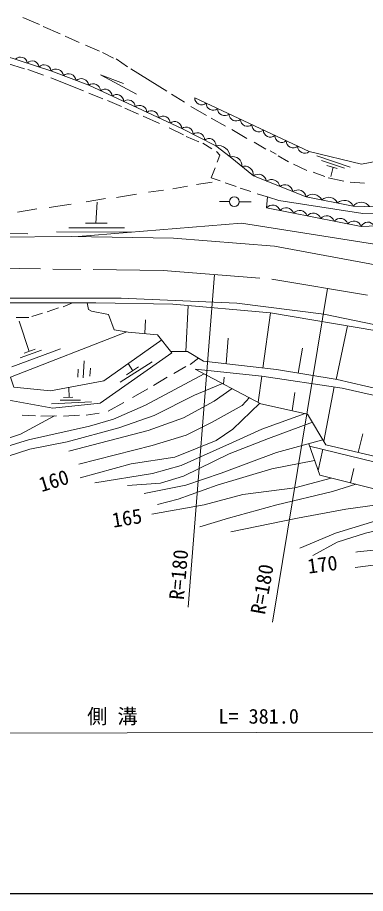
# Model space of a CAD drawing. Units: millimetres on the paper, enlarged 1000 times. Extents: x 40000 to 680000, y 20000 to 380000.
# Drawn here: x 223416 to 266496, y 205000 to 313538 of the extents above; entities that cross this region are included whole.
import ezdxf
from ezdxf.enums import TextEntityAlignment as Align

# ---------------------------------------------------------------- set-up
doc = ezdxf.new("R2010")
doc.units = ezdxf.units.MM
doc.header["$LTSCALE"] = 1000
doc.linetypes.add('CHAIN', pattern=[18.5, 12, -1.5, 3.5, -1.5])
for name, color, linetype, lineweight in [('M-TTL-BAND', 7, 'Continuous', 13), ('M-WORK', 1, 'Continuous', 13), ('S-BMK', 2, 'CHAIN', 13)]:
    doc.layers.add(name, color=color, linetype=linetype, lineweight=lineweight)
doc.styles.add('ＭＳ ゴシック', font='')
doc.styles.get('ＭＳ ゴシック').set_extended_font_data('MS Gothic')

msp = doc.modelspace()

# ---------------------------------------------------------------- linework, layer by layer
at = {"layer": 'M-TTL-BAND', "lineweight": 25}
msp.add_line((40000, 205000), (579000, 205000), dxfattribs=at)
at = {"layer": 'M-WORK'}
for p, q in [((224063, 313538), (226133, 312680)), ((226583, 312407), (228697, 311530)), ((229325, 311247), (231060, 310447)), ((231834, 310116), (233554, 309383)), ((233952, 309201), (235294, 308511)), ((235634, 308405), (237024, 307437)), ((222165, 307847), (224273, 307169)), ((237426, 307193), (241885, 304419)), ((224704, 307108), (226612, 306400)), ((227551, 306077), (231598, 304461)), ((232260, 304153), (233984, 303461)), ((242478, 304060), (244074, 303039)), ((234538, 303276), (236308, 302506)), ((245350, 303578), (259522, 296920)), ((236708, 302306), (238400, 301583)), ((244862, 302522), (246806, 301400)), ((238985, 301321), (241001, 300398)), ((247405, 301076), (249172, 300069)), ((242186, 299859), (243956, 299013)), ((249944, 299657), (251793, 298562)), ((244295, 298782), (245849, 298120)), ((246357, 297982), (247480, 297259)), ((252735, 298082), (254180, 297234)), ((254676, 297026), (255445, 296594)), ((255699, 296388), (256964, 295655)), ((260459, 296420), (264592, 295011)), ((257578, 295387), (259246, 294584)), ((261048, 295837), (263895, 294852)), ((260022, 294375), (261453, 293832)), ((261724, 295212), (262996, 294824)), ((262498, 294976), (262191, 293832)), ((245582, 292857), (247506, 293149)), ((261877, 293677), (263813, 293244)), ((264594, 293119), (266356, 293025)), ((239642, 291887), (241489, 292149)), ((242628, 292318), (244474, 292657)), ((249127, 293034), (250471, 292603)), ((231901, 290702), (234287, 291102)), ((235656, 291256), (238134, 291656)), ((254355, 291310), (254247, 289940)), ((223422, 289414), (225812, 289815)), ((227330, 289979), (230070, 290410)), ((233129, 288050), (233273, 290656)), ((249666, 290730), (248434, 290725)), ((250863, 290711), (252326, 290701)), ((230904, 286408), (251131, 288054)), ((231837, 288043), (234531, 288057)), ((251131, 288054), (267613, 285465)), ((217873, 286762), (224676, 286753)), ((228246, 286976), (237520, 286949)), ((229778, 287469), (236645, 287489)), ((212089, 286261), (230058, 286422)), ((247805, 281687), (244558, 240480)), ((261800, 279955), (254999, 238634)), ((207927, 278174), (233120, 278202)), ((214291, 278765), (236265, 278750)), ((229058, 277684), (230213, 278199)), ((236265, 278750), (250553, 278150)), ((250553, 278150), (261355, 276773)), ((225186, 276508), (226493, 276891)), ((227067, 277055), (228476, 277547)), ((244528, 277840), (244240, 272140)), ((254736, 276962), (253801, 270106)), ((261355, 276773), (272580, 274479)), ((223264, 276350), (224831, 276364)), ((223598, 275913), (224836, 272158)), ((239265, 276088), (239168, 274370)), ((264260, 275340), (262853, 268696)), ((249482, 273794), (249245, 270635)), ((222704, 270239), (228741, 272485)), ((224255, 271935), (225609, 272455)), ((258695, 272578), (258182, 269466)), ((223730, 271365), (226384, 272304)), ((231678, 270999), (231526, 268878)), ((236131, 268367), (240067, 270857)), ((237684, 269773), (237124, 270653)), ((242777, 269409), (244244, 270312)), ((244788, 270548), (245809, 271337)), ((230924, 269986), (230888, 268982)), ((232434, 270081), (232352, 269115)), ((236911, 269247), (238393, 270255)), ((240233, 267942), (241926, 268968)), ((248998, 268968), (248937, 268115)), ((253671, 269114), (253201, 265874)), ((229801, 266464), (229759, 267711)), ((237664, 266448), (239532, 267542)), ((257751, 267089), (257405, 264823)), ((262630, 267761), (261324, 261037)), ((227630, 265676), (232562, 265922)), ((228677, 266107), (231207, 266135)), ((229089, 266445), (230279, 266477)), ((234634, 264765), (236570, 265846)), ((224003, 264286), (225640, 264191)), ((226297, 264163), (228248, 264177)), ((229110, 264163), (231075, 264264)), ((231903, 264282), (233504, 264501)), ((266150, 261936), (265598, 259653)), ((255485, 259648), (261228, 261199)), ((261205, 260042), (260635, 257402)), ((265045, 257655), (264638, 255862)), ((105444, 224498), (452793, 225566))]:
    msp.add_line(p, q, dxfattribs=at)
for points in [[(272893, 290575), (269022, 290047), (264989, 290181), (259150, 291314), (252615, 293902), (249752, 296263), (247989, 297654), (243751, 299773), (232238, 305139), (227543, 306931), (215851, 310734)], [(238154, 304035), (233670, 306457), (236533, 305359)], [(259522, 296920), (265996, 295385), (270719, 296270), (275764, 299100)], [(248065, 296920), (248481, 296489), (248127, 295612)], [(247896, 294911), (247404, 293659), (248522, 293290)], [(250994, 292398), (251138, 292356), (252297, 291997)], [(253098, 291679), (254493, 291269), (255786, 290874), (266174, 289273), (270637, 289304), (274053, 289981), (280471, 290181), (284210, 291397), (288889, 291259)], [(286968, 291316), (284182, 289341), (281831, 288295), (265975, 287653), (254247, 289940)], [(230058, 286422), (242727, 286213), (255238, 285220), (273283, 281869), (296779, 276179), (313824, 271676), (327221, 269194), (334439, 268209)], [(232050, 278201), (232201, 277350), (232577, 277138), (234684, 276749), (235363, 274823), (237099, 274563), (240764, 274220), (242524, 272003)], [(233120, 278202), (242665, 278000), (254736, 276962), (267890, 274722), (281858, 271616), (293931, 268395), (305506, 265045), (318630, 261933), (328356, 260147), (340091, 258860), (352168, 258832), (362025, 259709), (373559, 261828), (385044, 263693)], [(212508, 276095), (212353, 274070), (209410, 272824), (214124, 269535), (216078, 267993), (220936, 266386), (227802, 265154), (233645, 265749), (242524, 272003)], [(236959, 274584), (222552, 268956), (222958, 267734), (227511, 267298), (234096, 268508), (241267, 273587)], [(242389, 272173), (244451, 272136), (246449, 270959), (255501, 269909)], [(193425, 266830), (199512, 263582), (205899, 260196), (208915, 258827), (212455, 258350), (216272, 258596), (224782, 261197), (232315, 262889), (235278, 263767), (239277, 265526), (246519, 269386)], [(245396, 269976), (253550, 265690), (259327, 264391), (261584, 260602), (280731, 256076), (296528, 251740), (304187, 249496)], [(245396, 269976), (253671, 269114), (263628, 267611), (278576, 264210), (296882, 258946), (303277, 257007), (315419, 253960), (325049, 251983), (332459, 250921), (349198, 250267), (339082, 249323), (331054, 249651), (320394, 250374), (304187, 249496)], [(255501, 269909), (262974, 268676), (282524, 264125), (295925, 260374), (303062, 258027), (325476, 252925), (332561, 252154), (344216, 252070), (355150, 253215), (360551, 254413), (362541, 254464), (362446, 252777), (367792, 252918), (369229, 252329), (372518, 252760), (374481, 252158), (381821, 254327), (384276, 257594), (384278, 262104)], [(192822, 265849), (199143, 262561), (202723, 260416), (206314, 258764), (209936, 257800), (215220, 257441), (219180, 258190), (224925, 260073), (229558, 260981), (235960, 262704), (240346, 264243), (245322, 266731), (248798, 268188)], [(229758, 259798), (239587, 262363), (243958, 263933), (247756, 266004), (249983, 267565)], [(231016, 258215), (240081, 260523), (244282, 261785), (247499, 263401), (251238, 265448), (252131, 266437)], [(231181, 256505), (237465, 258218), (242898, 259065), (248007, 261143), (250085, 262543), (253407, 265766)], [(219205, 260391), (223776, 261914), (227992, 264175)], [(232995, 255887), (240136, 257041), (243691, 258026), (250031, 260889), (253648, 262520), (259032, 264457)], [(237011, 255532), (241114, 255860), (243977, 256692), (249630, 259456), (254485, 261357), (259929, 263380)], [(259467, 260724), (260842, 256812), (269232, 254712), (292622, 244028), (295038, 243525), (297716, 243915), (306948, 247170), (306187, 247502), (291607, 252177), (288656, 253105), (279214, 255640), (259566, 260443)], [(239093, 254563), (244254, 255589), (248645, 257067), (255485, 259648)], [(240753, 253179), (243315, 253872), (248117, 255580), (254904, 257611), (260179, 258639)], [(240026, 251998), (246513, 253175), (251314, 254445), (257733, 255245), (262236, 256464)], [(245982, 250413), (249552, 251521), (255508, 253167), (262418, 254814), (265294, 255698)], [(249814, 249797), (258078, 251521), (264080, 252629), (269128, 253306), (271184, 253820)], [(258386, 247781), (262803, 249643), (268327, 251351), (273472, 252775)], [(259986, 246873), (262987, 248520), (266511, 249659), (271051, 250721), (276203, 251528)], [(265303, 247280), (265518, 247326), (269842, 247803), (274121, 248711), (278599, 249204), (281278, 249209)], [(265218, 245379), (270066, 246026), (274821, 246672), (277937, 247180), (281215, 247965), (283160, 248350)]]:
    msp.add_lwpolyline(points, dxfattribs=at)
msp.add_circle((250265, 290720), 598, dxfattribs=at)
for centre, radius, start, end in [((223784, 307796), 840, 5.87854, 138.08585), ((225245, 307321), 840, 5.87854, 138.08585), ((226707, 306845), 840, 5.87854, 138.08585), ((228164, 306211), 952, 7.43144, 130.77895), ((229729, 305613), 952, 7.43144, 130.77895), ((231294, 305016), 952, 7.43144, 130.77895), ((232797, 304459), 880, 0.60783, 129.41642), ((234236, 303788), 880, 0.60783, 129.41642), ((235675, 303117), 880, 0.60783, 129.41642), ((237114, 302447), 880, 0.60783, 129.41642), ((246213, 303574), 863, 179.70677, 309.9626), ((247630, 302908), 863, 179.70677, 309.9626), ((238553, 301776), 880, 0.60783, 129.41642), ((239993, 301105), 880, 0.60783, 129.41642), ((249048, 302242), 863, 179.70677, 309.9626), ((241432, 300434), 880, 0.60783, 129.41642), ((250465, 301577), 863, 179.70677, 309.9626), ((251882, 300911), 863, 179.70677, 309.9626), ((242871, 299764), 880, 0.60783, 129.41642), ((244291, 299086), 874, 358.75254, 128.11736), ((253299, 300245), 863, 179.70677, 309.9626), ((254716, 299579), 863, 179.70677, 309.9626), ((245703, 298379), 874, 358.75254, 128.11736), ((247116, 297673), 874, 358.75254, 128.11736), ((256134, 298913), 863, 179.70677, 309.9626), ((248245, 296165), 1511, 3.72101, 99.73276), ((257551, 298247), 863, 179.70677, 309.9626), ((258968, 297582), 863, 179.70677, 309.9626), ((250079, 295202), 1111, 353.84107, 107.1233), ((251511, 294021), 1111, 353.84107, 107.1233), ((253240, 293093), 1022, 9.10439, 127.68456), ((254873, 292446), 1022, 9.10439, 127.68456), ((256507, 291799), 1022, 9.10439, 127.68456), ((258141, 291152), 1022, 9.10439, 127.68456), ((259983, 290406), 1233, 25.49484, 132.55756), ((261930, 290028), 1233, 25.49484, 132.55756), ((263876, 289651), 1233, 25.49484, 132.55756), ((254993, 289308), 978, 18.23746, 139.69111), ((256668, 288981), 978, 18.23746, 139.69111), ((265971, 289380), 1268, 35.35565, 140.81584), ((258344, 288654), 978, 18.23746, 139.69111), ((260019, 288327), 978, 18.23746, 139.69111), ((261695, 288001), 978, 18.23746, 139.69111), ((263370, 287674), 978, 18.23746, 139.69111), ((265045, 287347), 978, 18.23746, 139.69111), ((266783, 287306), 880, 27.88411, 156.75001)]:
    msp.add_arc(centre, radius, start, end, dxfattribs=at)
at = {"layer": 'S-BMK'}
for p, q in [((214272, 282546), (241455, 282201)), ((241455, 282201), (254895, 281114)), ((254895, 281114), (269964, 278586))]:
    msp.add_line(p, q, dxfattribs=at)

# ---------------------------------------------------------------- texts
at = {"layer": 'M-WORK', "style": 'ＭＳ ゴシック'}
for s, rotation, p in [('160', 17.171, (226548, 254198)), ('165', 9.41, (235360, 249777)), ('R=180', 84.806, (244545, 241278)), ('170', 7.395, (259502, 244080)), ('R=180', 79.884, (254589, 239385))]:
    msp.add_text(s, height=1833, rotation=rotation, dxfattribs=at).set_placement(p, align=Align.BOTTOM_LEFT)
msp.add_text('側 溝\u3000\u3000\u3000\u3000L= 381.0', height=1833, dxfattribs=at).set_placement((232035, 225493), align=Align.BOTTOM_LEFT)

doc.saveas('drawing.dxf')
